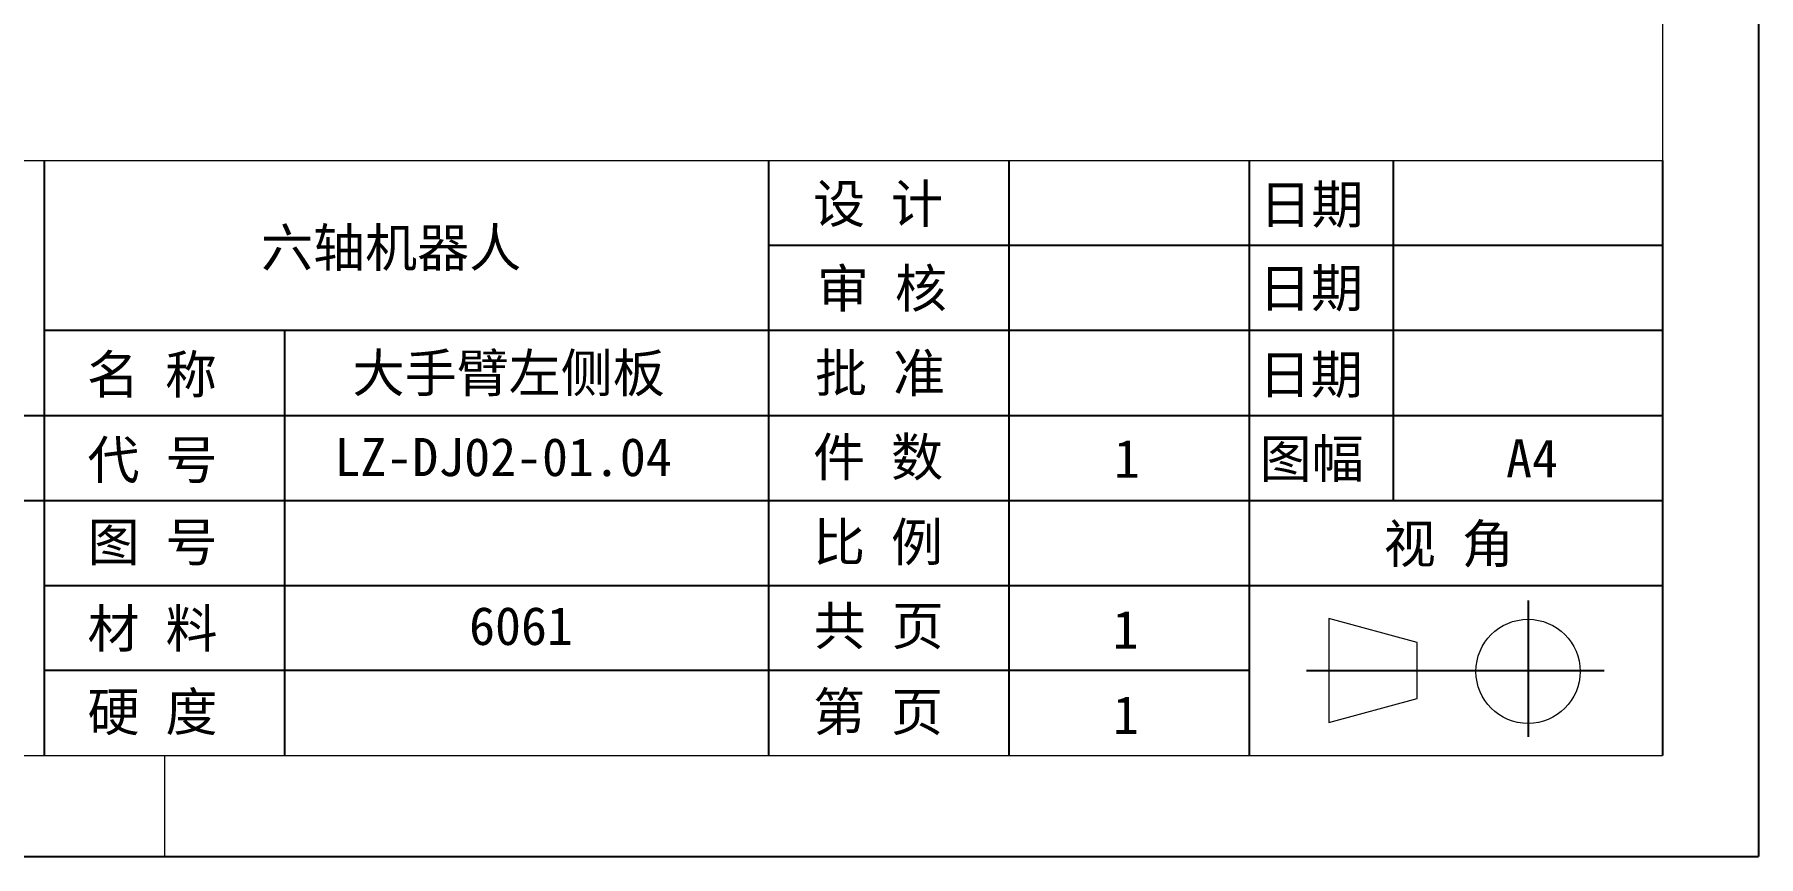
# Model space of a CAD drawing. Header units: millimetres. Extents: x 12 to 1160, y 8 to 1479.
# Drawn here: x 501 to 1039, y 8 to 264 of the extents above; entities that cross this region are included whole.
import ezdxf

# ---------------------------------------------------------------- set-up
doc = ezdxf.new("R2010")
doc.units = ezdxf.units.MM
doc.linetypes.add('SLD-实线', pattern=[0])
for name, color, linetype in [('FORMAT', 7, 'SLD-实线'), ('SLD-0', 179, 'SLD-实线'), ('图框', 7, 'SLD-实线')]:
    doc.layers.add(name, color=color, linetype=linetype)
doc.layers.add('粗实线', color=7, linetype='SLD-实线', lineweight=15)
doc.styles.add('SLDTEXTSTYLE1', font='SIMSUN.TTC')
doc.styles.add('SLDTEXTSTYLE2', font='SIMSUN.TTC', dxfattribs={"bigfont": 'bigfont'})

msp = doc.modelspace()

# ---------------------------------------------------------------- linework, layer by layer
at = {"layer": 'FORMAT'}
for p, q in [((504, 224.5), (504, 39)), ((730, 224.5), (730, 39)), ((805, 224.5), (805, 39)), ((880, 224.5), (880, 39)), ((925, 224.5), (925, 118.5)), ((1009, 224.5), (1009, 39)), ((1009, 198), (730, 198)), ((1009, 171.5), (504, 171.5)), ((579, 171.5), (579, 39)), ((74, 145), (1009, 145)), ((74, 118.5), (1009, 118.5)), ((504, 92), (1009, 92)), ((880, 65.5), (504, 65.5))]:
    msp.add_line(p, q, dxfattribs=at)
at = {"layer": 'SLD-0'}
for p, q in [((967.06952, 87.28217), (967.06952, 44.85647)), ((897.93551, 65.5), (939.18353, 65.5)), ((939.18353, 65.5), (990.84688, 65.5))]:
    msp.add_line(p, q, dxfattribs=at)
at = {"layer": '图框'}
for p in [(1039, 1479), (12.5, 7.5)]:
    msp.add_line(p, (1039, 7.5), dxfattribs=at)
at = {"layer": '粗实线'}
for p, q in [((1009, 1449), (1009, 39)), ((74, 224.5), (1009, 224.5)), ((904.90701, 81.75), (904.90701, 49.25)), ((932.50251, 74.19755), (904.90701, 81.75)), ((932.50251, 56.80245), (932.50251, 74.19755)), ((904.90701, 49.25), (932.50251, 56.80245)), ((74, 39), (1009, 39)), ((74, 39), (1009, 39)), ((541.5, 39), (541.5, 7.5))]:
    msp.add_line(p, q, dxfattribs=at)
msp.add_circle((967.06952, 65.22635), 16.25, dxfattribs=at)

# ---------------------------------------------------------------- texts
at = {"layer": 'FORMAT', "char_height": 11.90625, "attachment_point": 2}
for s, insert, style in [('设 计', (764.22049, 217.03198), 'SLDTEXTSTYLE2'), ('\\M+193FA\\M+18AFA', (899.47803, 216.79691), 'SLDTEXTSTYLE2'), ('审 \\M+18A6A', (765.40543, 190.62229), 'SLDTEXTSTYLE2'), ('\\M+193FA\\M+18AFA', (899.34097, 190.71616), 'SLDTEXTSTYLE2'), ('\\M+196BC \\M+18FCC', (537.61252, 163.78188), 'SLDTEXTSTYLE2'), ('\\M+194E1 \\M+18F79', (764.83272, 164.2376), 'SLDTEXTSTYLE2'), ('\\M+193FA\\M+18AFA', (899.25904, 163.75515), 'SLDTEXTSTYLE2'), ('\\M+191E3 \\M+18D86', (537.7624, 137.15989), 'SLDTEXTSTYLE2'), ('\\M+18C8F \\M+19094', (764.22049, 138.02913), 'SLDTEXTSTYLE2'), ('图\\M+1959D', (899.55258, 137.49721), 'SLDTEXTSTYLE2'), ('A4', (968.29704, 137.625), 'SLDTEXTSTYLE1'), ('\\M+194E4 \\M+197E1', (764.22049, 111.49171), 'SLDTEXTSTYLE2'), ('图 \\M+18D86', (537.7624, 111.49171), 'SLDTEXTSTYLE2'), ('视 \\M+18A70', (942.30664, 110.95426), 'SLDTEXTSTYLE2'), ('\\M+18DDE \\M+197BF', (537.7624, 84.54292), 'SLDTEXTSTYLE2'), ('\\M+18BA4 页', (764.41272, 85.35913), 'SLDTEXTSTYLE2'), ('1', (841.48919, 84.21923), 'SLDTEXTSTYLE1'), ('\\M+18D64 \\M+19378', (537.7624, 58.56809), 'SLDTEXTSTYLE2'), ('\\M+191E6 页', (764.22049, 58.56809), 'SLDTEXTSTYLE2'), ('1', (841.5657, 57.58053), 'SLDTEXTSTYLE1')]:
    msp.add_mtext(s, dxfattribs=dict(at, insert=insert, style=style))
at = {"layer": 'SLD-0', "char_height": 11.90625, "attachment_point": 2}
for s, insert, style in [('\\M+1985A轴\\M+18AF7\\M+18AED\\M+1906C', (612.2378, 203.32565), 'SLDTEXTSTYLE2'), ('\\M+191E5\\M+18EE8\\M+1E45D\\M+18DB6侧\\M+194C2', (648.92133, 164.2376), 'SLDTEXTSTYLE2'), ('LZ-DJ02-01.04', (647.185, 138.02913), 'SLDTEXTSTYLE1'), ('1', (841.85039, 137.49721), 'SLDTEXTSTYLE1'), ('6061', (652.76606, 85.35913), 'SLDTEXTSTYLE1')]:
    msp.add_mtext(s, dxfattribs=dict(at, insert=insert, style=style))

doc.saveas('drawing.dxf')
